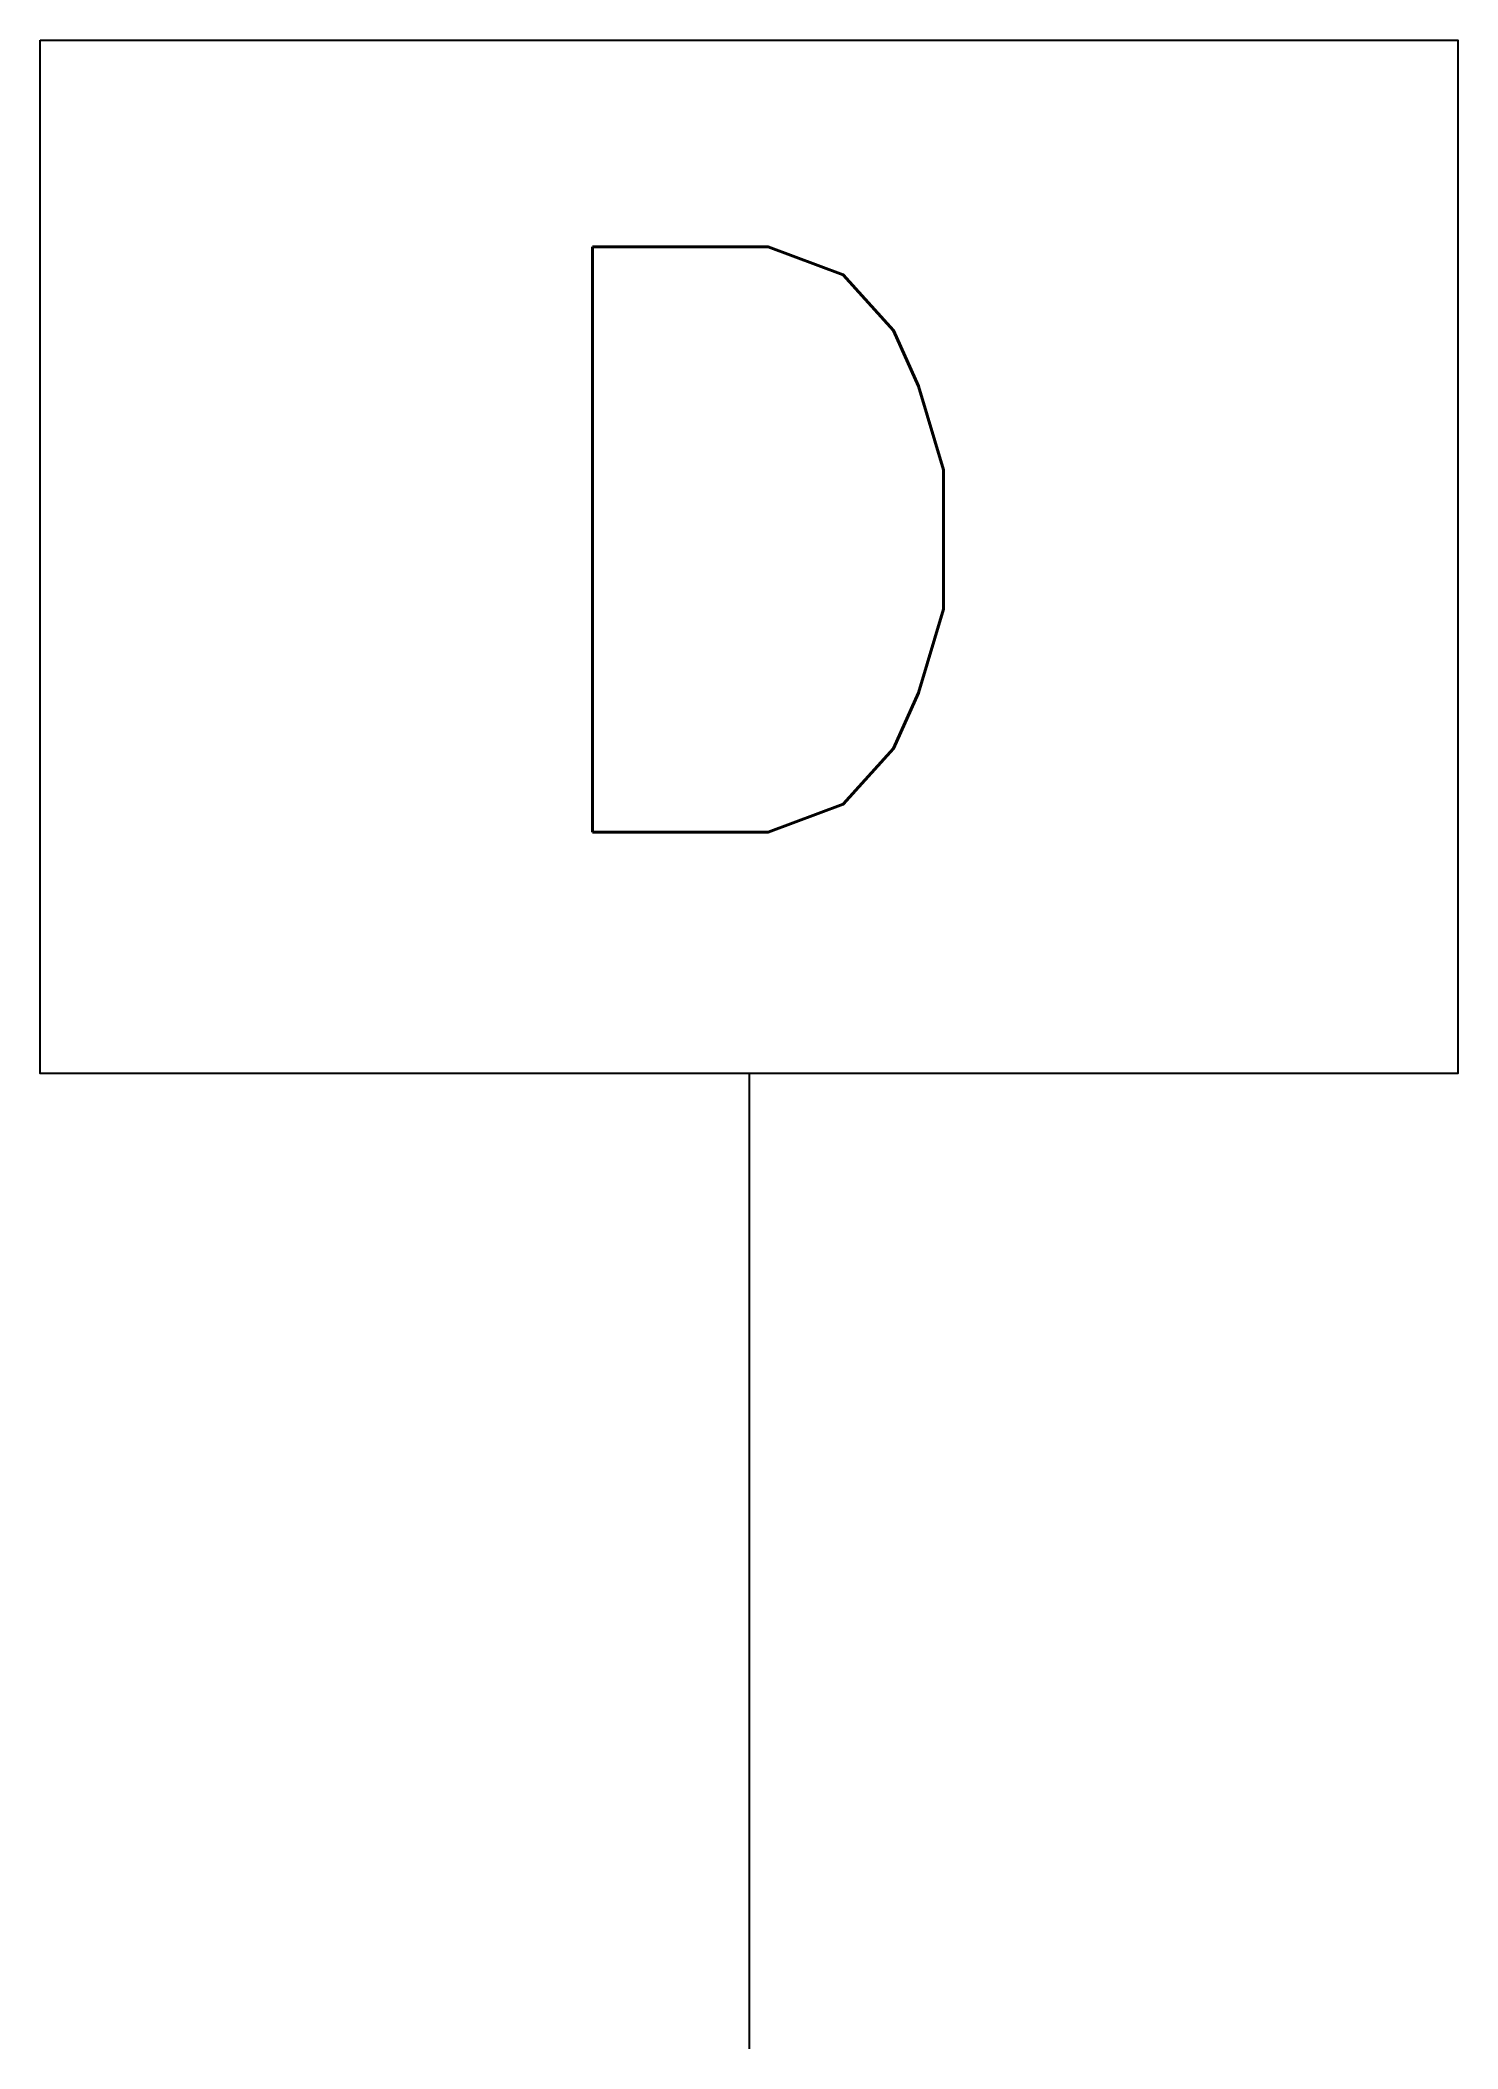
# Model space of a CAD drawing. Header units: millimetres. Extents: x -2.18 to 2.18, y 0 to 6.18.
import ezdxf

# ---------------------------------------------------------------- set-up
doc = ezdxf.new("R2010")
doc.units = ezdxf.units.MM
doc.layers.add('A_EUIPAMENTOS', color=2, linetype='Continuous')
doc.styles.add('ROMANS', font='ROMANS.shx', dxfattribs={"height": 1.8})

# ---------------------------------------------------------------- blocks, each defined once
blk = doc.blocks.new('DAE')
blk.add_lwpolyline([(-2.1802, 1.5889), (2.1802, 1.5889), (2.1802, -1.5889), (-2.1802, -1.5889)], close=True)
at = {"linetype": 'Continuous', "ltscale": 0.3, "insert": (0.0201, 0.0533), "char_height": 1.8, "width": 2.02786, "attachment_point": 5, "style": 'ROMANS'}
blk.add_mtext('D', dxfattribs=at)

msp = doc.modelspace()

# ---------------------------------------------------------------- linework, layer by layer
at = {"layer": 'A_EUIPAMENTOS'}
msp.add_line((0, 3), (0, 0), dxfattribs=at)

# ---------------------------------------------------------------- block references
msp.add_blockref('DAE', (0, 4.5889), dxfattribs=at)

doc.saveas('drawing.dxf')
